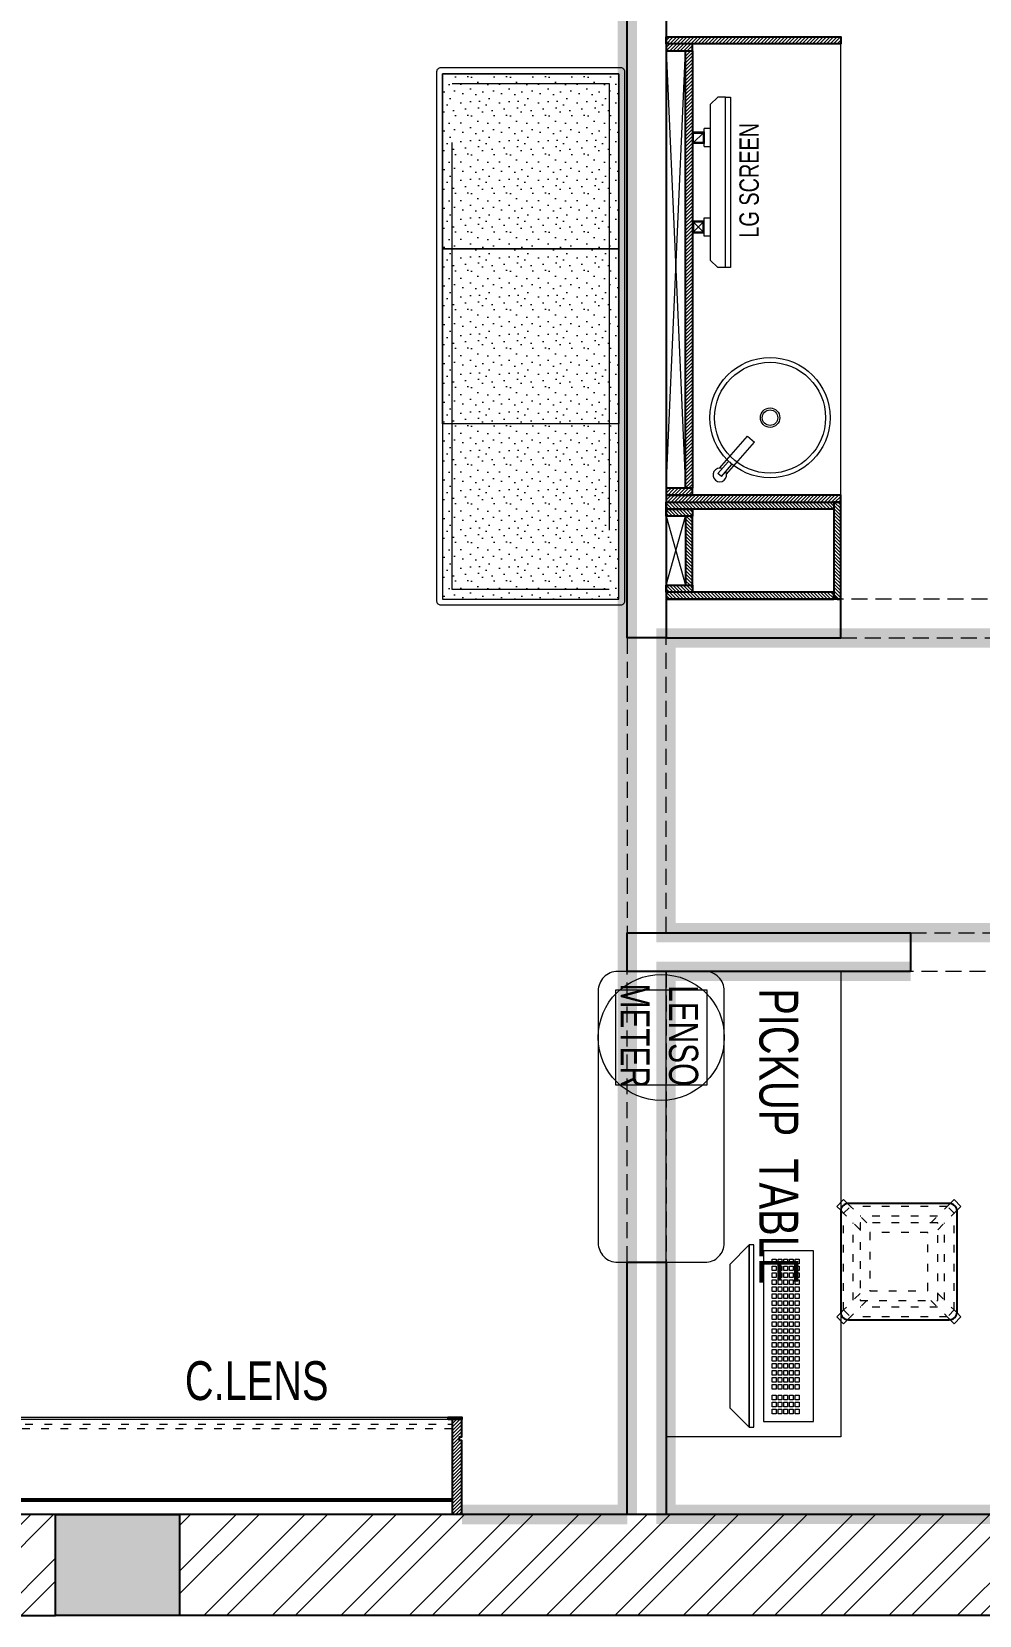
# Model space of a CAD drawing. Header units: feet. Extents: x 9930133 to 9947819, y -6283010 to -6274589.
# Drawn here: x 9939143 to 9941586, y -6283010 to -6278926 of the extents above; entities that cross this region are included whole.
import ezdxf

# ---------------------------------------------------------------- set-up
doc = ezdxf.new("R2010")
doc.units = ezdxf.units.FT
doc.header["$LTSCALE"] = 33
doc.header["$MEASUREMENT"] = 0
for name, pattern in [('a_p6_plan_L18$0$HIDDEN', [0.375, 0.25, -0.125]), ('ACAD_ISO03W100', [30, 12, -18]), ('HIDDEN2', [4.7625, 3.175, -1.5875])]:
    doc.linetypes.add(name, pattern=pattern)
doc.layers.add('A-WALL', color=1, linetype='Continuous')
doc.layers.add('column', color=10, linetype='Continuous')
for name, color, linetype, lineweight in [('A-WALL HATCH', 251, 'Continuous', 0), ('column hatch', 5, 'Continuous', 0), ('Floor-Unit', 1, 'Continuous', 13), ('LENS-CURTAIN', 5, 'a_p6_plan_L18$0$HIDDEN', 9), ('LENS-HATCH', 251, 'Continuous', 5), ('LENS-PARTITION', 21, 'Continuous', 25), ('LENS-TEXT', 31, 'Continuous', 5), ('LENS_DIMENSION', 193, 'Continuous', 0), ('LK-EQPMT', 3, 'Continuous', 18), ('LK-FF&E FLOOR', 1, 'Continuous', 9), ('LK-FF&E WALL', 1, 'Continuous', 9), ('LK-FLUTTED FINISH', 20, 'Continuous', 30), ('LK-IT', 3, 'Continuous', 18), ('LK-MIRROR', 133, 'Continuous', 13), ('LK-TILES FINISH', 251, 'Continuous', 5), ('LN-ELEVATION-1', 81, 'Continuous', 25), ('LN-ELEVATION-2', 103, 'Continuous', 20), ('LN-ELEVATION-3', 125, 'Continuous', 18), ('LN-ELEVATION-4', 145, 'Continuous', 13), ('LN-ELEVATION-5', 167, 'Continuous', 5), ('LN-HATCH', 251, 'Continuous', 0), ('PLANO-TXT', 252, 'Continuous', 5), ('TV', 92, 'Continuous', 18)]:
    doc.layers.add(name, color=color, linetype=linetype, lineweight=lineweight)
doc.styles.add('LK TXT', font='GILC____.TTF', dxfattribs={"height": 100})
doc.styles.get("Standard").update_dxf_attribs({"font": 'GILC____.TTF'})
pattern_1 = [(45, (35858.5, -100655.3575), (-4.4194174, 4.4194174), [])]

# ---------------------------------------------------------------- blocks, each defined once
blk = doc.blocks.new('A$C69cec98d')
at = {"layer": 'A-WALL HATCH'}
h = blk.add_hatch(dxfattribs=at)
h.set_pattern_fill('ANSI32', color=256, scale=333)
h.set_pattern_definition([(45, (-3585596.23, 5462549.3), (-88.2999593, 88.2999593), []), (45, (-3585537.36, 5462549.3), (-88.2999593, 88.2999593), [])])
h.paths.add_polyline_path([(-12075, 249.5), (-15070, 250), (-15070, 1150), (-16786, 1150), (-16786, 900), (-15320, 900), (-15320, 249.5), (-15166, 249.5), (-15166, -10), (-12075, -10)])
h.paths.add_polyline_path([(-8615, 249.5), (-11755, 249.5), (-11755, -10.5), (-8615, -10.5)])
h.paths.add_polyline_path([(-5170, 249.5), (-8295, 249.5), (-8295, -10), (-5170, -10)])
h.paths.add_polyline_path([(-1730, 250), (-4850, 250), (-4850, -10), (-1730, -10)])
h.paths.add_polyline_path([(-1410, 1600), (-1660, 1600), (-1660, 250), (-1410, 250)], flags=17)
h.paths.add_polyline_path([(-1410, 4110), (-1410, 2600), (0, 2600), (0, -10), (-1410, -10), (-1410, 250), (-150, 250), (-150, 2350), (-1660, 2350), (-1660, 4110)])
h.paths.add_polyline_path([(-1760, 7090), (-1410, 7090), (-1410, 4370), (-1660, 4370), (-1660, 6830), (-1760, 6830)])
h.paths.add_polyline_path([(-1660, 8150), (-1660, 8050), (-1760, 8050), (-1760, 7790), (-1410, 7790), (-1410, 8150)])
h.paths.add_polyline_path([(-4850, 8409.5), (-1730, 8409.5), (-1730, 8150), (-4850, 8150)])
h.paths.add_polyline_path([(-8295, 8409.5), (-5170, 8409.5), (-5170, 8149.5), (-8295, 8149.5)])
h.paths.add_polyline_path([(-11755, 8409.5), (-8615, 8409.5), (-8615, 8150), (-11755, 8150)])
h.paths.add_polyline_path([(-15166, 8409.5), (-12075, 8409.5), (-12075, 8149.5), (-15166, 8149.5)])
h.paths.add_polyline_path([(-16786, 8410), (-15486, 8410), (-15486, 8149.5), (-16786, 8149.5)])
at = {"layer": 'column hatch'}
h = blk.add_hatch(color=251, dxfattribs=at)
h.dxf.hatch_style = 1
h.paths.add_polyline_path([(-15486, 250), (-15166, 250), (-15166, -10), (-15486, -10)])
h.paths.add_polyline_path([(-12075, 250), (-11755, 250), (-11755, -10), (-12075, -10)])
h.paths.add_polyline_path([(-8615, 250), (-8295, 250), (-8295, -10), (-8615, -10)])
h.paths.add_polyline_path([(-5170, 250), (-4850, 250), (-4850, -10), (-5170, -10)])
h.paths.add_polyline_path([(-1730, 250), (-1410, 250), (-1410, -10), (-1730, -10)])
at = {"layer": 'A-WALL'}
for points in [[(-8615, 249.5), (-11755, 249.5), (-11755, -10.5), (-8615, -10.5)], [(-5170, 249.5), (-8295, 249.5), (-8295, -10), (-5170, -10)]]:
    blk.add_lwpolyline(points, close=True, dxfattribs=at)
at = {"layer": 'column'}
blk.add_lwpolyline([(-8615, 249.5), (-8295, 249.5), (-8295, -10.5), (-8615, -10.5)], close=True, dxfattribs=at)
blk = doc.blocks.new('CLENS 1200')
at = {"layer": 'LN-HATCH', "ltscale": 0.5}
h = blk.add_hatch(dxfattribs=at)
h.set_pattern_fill('ANSI31', color=256, scale=2)
h.set_pattern_definition([(45, (4092853.4493, 1690921.992), (-4.4901280605, 4.4901280605), [])])
h.paths.add_polyline_path([(0, 250), (0, 60), (6, 60), (6, 50), (0, 50), (0, 6), (25, 6), (25, 250)])
h.paths.add_polyline_path([(1175, 210), (25, 210), (25, 216), (1175, 216)])
h.paths.add_polyline_path([(35, 6), (35, 0), (0, 0), (0, 6)])
h.paths.add_polyline_path([(1200, 250), (1200, 60), (1194, 60), (1194, 50), (1200, 50), (1200, 6), (1175, 6), (1175, 250)])
h.paths.add_polyline_path([(1165, 6), (1165, 0), (1200, 0), (1200, 6)])
at = {"layer": 'LN-ELEVATION-1', "ltscale": 0.5}
for points in [[(0, 250), (0, 60), (6, 60), (6, 50), (0, 50), (0, 6), (25, 6), (25, 250)], [(1200, 250), (1200, 60), (1194, 60), (1194, 50), (1200, 50), (1200, 6), (1175, 6), (1175, 250)], [(1175, 210), (25, 210), (25, 216), (1175, 216)], [(35, 6), (35, 0), (0, 0), (0, 6)], [(1165, 6), (1165, 0), (1200, 0), (1200, 6)]]:
    blk.add_lwpolyline(points, close=True, dxfattribs=at)
at = {"layer": 'LN-ELEVATION-3', "ltscale": 0.5}
for p, q in [((25, 250), (1175, 250)), ((35, 6), (1165, 6)), ((1165, 0), (35, 0))]:
    blk.add_line(p, q, dxfattribs=at)
at = {"layer": 'LN-ELEVATION-4', "linetype": 'ACAD_ISO03W100', "ltscale": 0.05}
blk.add_lwpolyline([(25, 30), (1175, 30), (1175, 18), (25, 18)], close=True, dxfattribs=at)
blk = doc.blocks.new('3 seater Bench 1385')
at = {"layer": 'LENS-HATCH', "lineweight": 0}
h = blk.add_hatch(dxfattribs=at)
h.set_pattern_fill('STIP1', color=177, scale=100, angle=270, pattern_type=2)
h.set_pattern_definition([(270, (6617025.25, -170439.11), (100, -2e-13), [0, -100]), (270, (6617009.25, -170451.11), (100, -2e-13), [0, -100]), (270, (6616985.25, -170446.11), (100, -2e-13), [0, -100]), (270, (6616962.25, -170481.11), (100, -2e-13), [0, -100]), (270, (6616998.25, -170478.11), (100, -2e-13), [0, -100]), (270, (6617022.25, -170505.11), (100, -2e-13), [0, -100]), (270, (6617029.25, -170470.11), (100, -2e-13), [0, -100]), (270, (6616988.25, -170512.11), (100, -2e-13), [0, -100]), (270, (6616956.25, -170507.11), (100, -2e-13), [0, -100]), (270, (6616941.25, -170433.11), (100, -2e-13), [0, -100]), (270, (6616961.25, -170451.11), (100, -2e-13), [0, -100]), (270, (6616942.25, -170465.11), (100, -2e-13), [0, -100]), (270, (6617006.25, -170526.11), (100, -2e-13), [0, -100]), (270, (6616981.25, -170494.11), (100, -2e-13), [0, -100]), (270, (6617014.25, -170486.11), (100, -2e-13), [0, -100]), (270, (6617005.25, -170503.11), (100, -2e-13), [0, -100]), (270, (6616978.25, -170467.11), (100, -2e-13), [0, -100]), (270, (6617032.25, -170495.11), (100, -2e-13), [0, -100]), (270, (6616973.25, -170526.11), (100, -2e-13), [0, -100]), (270, (6616943.25, -170523.11), (100, -2e-13), [0, -100])])
h.paths.add_polyline_path([(677.5, 227.5), (225.8, 227.5), (225.8, -227.5), (677.5, -227.5)])
h.paths.add_polyline_path([(-225.8, 227.5), (225.8, 227.5), (225.8, -227.5), (-225.8, -227.5)])
h.paths.add_polyline_path([(-677.5, 227.5), (-225.8, 227.5), (-225.8, -227.5), (-677.5, -227.5)])
at = {"layer": 'LN-ELEVATION-2', "ltscale": 0.5}
for points in [[(-677.5, 227.5), (-225.8, 227.5), (-225.8, -227.5), (-677.5, -227.5)], [(-225.8, 227.5), (225.8, 227.5), (225.8, -227.5), (-225.8, -227.5)], [(677.5, 227.5), (225.8, 227.5), (225.8, -227.5), (677.5, -227.5)]]:
    blk.add_lwpolyline(points, close=True, dxfattribs=at)
at = {"layer": 'LN-ELEVATION-5', "ltscale": 0.5}
blk.add_lwpolyline([(682.5, 242.5), (-682.5, 242.5, 0.414214), (-692.5, 232.5), (-692.5, -232.5, 0.414214), (-682.5, -242.5), (682.5, -242.5, 0.414214), (692.5, -232.5), (692.5, 232.5, 0.414214)], format="xyb", close=True, dxfattribs=at)
blk.add_lwpolyline([(677.5, 227.5), (-677.5, 227.5), (-677.5, -227.5), (677.5, -227.5)], close=True, dxfattribs=at)
at = {"layer": 'LN-ELEVATION-5', "linetype": 'HIDDEN2', "ltscale": 11}
blk.add_lwpolyline([(-652.5, 202.5), (652.5, 202.5), (652.5, -202.5), (-652.5, -202.5)], close=True, dxfattribs=at)
blk = doc.blocks.new('CLENS 600 TYPE 6')
at = {"layer": 'LN-ELEVATION-1', "ltscale": 0.5}
blk.add_lwpolyline([(130, -225), (-130, -225, -0.414214), (-150, -205), (-150, 55, -0.414214), (-130, 75), (130, 75, -0.414214), (150, 55), (150, -205, -0.414214)], format="xyb", close=True, dxfattribs=at)
at = {"layer": 'LN-ELEVATION-3', "linetype": 'ACAD_ISO03W100', "ltscale": 0.05}
for p, q in [((-100, 7.3), (-142.4, 49.7)), ((-142.4, -199.7), (-142.4, 49.7)), ((-82.3, 25), (-124.7, 67.4)), ((124.7, 67.4), (-124.7, 67.4)), ((99.7, 42.4), (-99.7, 42.4)), ((82.3, 25), (124.7, 67.4)), ((100, 7.3), (142.4, 49.7)), ((142.4, -199.7), (142.4, 49.7)), ((-117.4, -174.7), (-117.4, 24.7)), ((117.4, -174.7), (117.4, 24.7)), ((-100, -157.3), (-142.4, -199.7)), ((100, -157.3), (142.4, -199.7)), ((-82.3, -175), (-124.7, -217.4)), ((99.7, -192.4), (-99.7, -192.4)), ((82.3, -175), (124.7, -217.4)), ((124.7, -217.4), (-124.7, -217.4))]:
    blk.add_line(p, q, dxfattribs=at)
for points in [[(-132.2, 74.9), (-124.7, 67.4), (-142.4, 49.7), (-149.9, 57.2)], [(132.2, 74.9), (124.7, 67.4), (142.4, 49.7), (149.9, 57.2)], [(-132.2, -224.9), (-124.7, -217.4), (-142.4, -199.7), (-149.9, -207.2)], [(132.2, -224.9), (124.7, -217.4), (142.4, -199.7), (149.9, -207.2)]]:
    blk.add_lwpolyline(points, dxfattribs=at)
for points in [[(100, -175), (-100, -175), (-100, 25), (100, 25)], [(75, -150), (-75, -150), (-75, 0), (75, 0)]]:
    blk.add_lwpolyline(points, close=True, dxfattribs=at)
at = {"layer": 'LN-ELEVATION-5', "ltscale": 0.5}
for points in [[(-149.9, 57.2), (-160.1, 67.4), (-142.4, 85.1), (-132.2, 74.9)], [(149.9, 57.2), (160.1, 67.4), (142.4, 85.1), (132.2, 74.9)], [(-149.9, -207.2), (-160.1, -217.4), (-142.4, -235.1), (-132.2, -224.9)], [(149.9, -207.2), (160.1, -217.4), (142.4, -235.1), (132.2, -224.9)]]:
    blk.add_lwpolyline(points, dxfattribs=at)
blk = doc.blocks.new('*U23')
at = {"layer": 'LK-EQPMT', "ltscale": 12}
blk.add_lwpolyline([(6, 4.9), (-6, 4.9), (-6, -4.9), (6, -4.9)], close=True, dxfattribs=at)
blk = doc.blocks.new('*U24')
at = {"color": 0, "linetype": 'ByBlock', "lineweight": -2}
for p in [(0, 0), (18, 0), (35.9, 0), (53.9, 0), (71.8, 0), (89.8, 0), (107.8, 0), (125.7, 0), (143.7, 0), (161.6, 0), (179.6, 0), (197.6, 0), (215.5, 0), (233.5, 0), (251.4, 0), (269.4, 0), (287.4, 0), (305.3, 0), (323.3, 0), (0, -14.7), (0, -29.5), (0, -44.2), (18, -14.7), (18, -29.5), (18, -44.2), (35.9, -14.7), (35.9, -29.5), (35.9, -44.2), (53.9, -14.7), (53.9, -29.5), (53.9, -44.2), (71.8, -14.7), (71.8, -29.5), (71.8, -44.2), (89.8, -14.7), (89.8, -29.5), (89.8, -44.2), (107.8, -14.7), (107.8, -29.5), (107.8, -44.2), (125.7, -14.7), (125.7, -29.5), (125.7, -44.2), (143.7, -14.7), (143.7, -29.5), (143.7, -44.2), (161.6, -14.7), (161.6, -29.5), (161.6, -44.2), (179.6, -14.7), (179.6, -29.5), (179.6, -44.2), (197.6, -14.7), (197.6, -29.5), (197.6, -44.2), (215.5, -14.7), (215.5, -29.5), (215.5, -44.2), (233.5, -14.7), (233.5, -29.5), (233.5, -44.2), (251.4, -14.7), (251.4, -29.5), (251.4, -44.2), (269.4, -14.7), (269.4, -29.5), (269.4, -44.2), (287.4, -14.7), (287.4, -29.5), (287.4, -44.2), (305.3, -14.7), (305.3, -29.5), (305.3, -44.2), (323.3, -14.7), (323.3, -29.5), (323.3, -44.2), (0, -59), (18, -59), (35.9, -59), (53.9, -59), (71.8, -59), (89.8, -59), (107.8, -59), (125.7, -59), (143.7, -59), (161.6, -59), (179.6, -59), (197.6, -59), (215.5, -59), (233.5, -59), (251.4, -59), (269.4, -59), (287.4, -59), (305.3, -59), (323.3, -59)]:
    blk.add_blockref('*U23', p, dxfattribs=at)
blk = doc.blocks.new('*U21')
at = {"layer": 'LK-EQPMT', "ltscale": 12}
blk.add_lwpolyline([(6, 4.9), (-6, 4.9), (-6, -4.9), (6, -4.9)], close=True, dxfattribs=at)
blk = doc.blocks.new('*U22')
at = {"color": 0, "linetype": 'ByBlock', "lineweight": -2}
for p in [(0, 0), (18, 0), (35.9, 0), (0, -14.7), (0, -29.5), (0, -44.2), (18, -14.7), (18, -29.5), (18, -44.2), (35.9, -14.7), (35.9, -29.5), (35.9, -44.2), (0, -59), (18, -59), (35.9, -59)]:
    blk.add_blockref('*U21', p, dxfattribs=at)
blk = doc.blocks.new('*U17')
at = {"ltscale": 12}
blk.add_lwpolyline([(8, 0), (8, 129.1), (448, 129.1), (448, 0)], close=True, dxfattribs=at)
for name, p in [('*U24', (35.2, 101.6)), ('*U22', (386.6, 101.6))]:
    blk.add_blockref(name, p)
blk = doc.blocks.new('Pickup table PC')
at = {"layer": 'LN-ELEVATION-2', "ltscale": 0.5}
for points in [[(470, 50), (0, 50), (0, 62), (470, 62)], [(420, 0), (50, 0), (0, 50), (470, 50)]]:
    blk.add_lwpolyline(points, close=True, dxfattribs=at)
blk = doc.blocks.new('rtf')
at = {"color": 0, "linetype": 'ByBlock', "lineweight": -2}
for p, q in [((16412.5, -172798.8), (16452.4, -172798.8)), ((16412.5, -172810.8), (16412.5, -172798.8)), ((16412.5, -172810.8), (16452.4, -172810.8)), ((16425.3, -172793.1), (16535.3, -172793.1)), ((16425.3, -172817.1), (16535.3, -172817.1)), ((16535.3, -172793.1), (16535.3, -172817.1))]:
    blk.add_line(p, q, dxfattribs=at)
for centre, radius, start, end in [((16412.5, -172805.1), 17.5, 21.0506, 340.9422), ((16444.5, -172804.8), 9.89, 322.6562, 37.3438)]:
    blk.add_arc(centre, radius, start, end, dxfattribs=at)
blk = doc.blocks.new('dsg')
at = {"color": 0, "linetype": 'ByBlock', "lineweight": -2}
for radius in [155, 143, 25, 20]:
    blk.add_circle((11491.5, -171102.6), radius, dxfattribs=at)
blk.add_blockref('rtf', (-5117.5, 1702.9), dxfattribs=at)
blk = doc.blocks.new('CLINIC - CABINET SINK')
at = {"layer": 'LN-HATCH', "ltscale": 0.5}
h = blk.add_hatch(dxfattribs=at)
h.set_pattern_fill('ANSI31', color=256, scale=2)
h.set_pattern_definition([(45, (4052861.5004, 1708016.356), (-4.4901280605, 4.4901280605), [])])
h.paths.add_polyline_path([(-563.4, 157), (564.6, 157), (564.6, 175), (-563.4, 175)])
h.paths.add_polyline_path([(582.6, 225), (600.6, 225), (600.6, -225), (582.6, -225)])
h.paths.add_polyline_path([(564.6, 225), (582.6, 225), (582.6, 157), (564.6, 157)])
h.paths.add_polyline_path([(-581.4, 225), (-599.4, 225), (-599.4, -225), (-581.4, -225)])
h.paths.add_polyline_path([(-581.4, 225), (-563.4, 225), (-563.4, 157), (-581.4, 157)])
at = {"layer": 'LN-ELEVATION-1', "ltscale": 0.5}
for points in [[(-581.4, 225), (-599.4, 225), (-599.4, -225), (-581.4, -225)], [(-581.4, 225), (-563.4, 225), (-563.4, 157), (-581.4, 157)], [(564.6, 225), (582.6, 225), (582.6, 157), (564.6, 157)], [(582.6, 225), (600.6, 225), (600.6, -225), (582.6, -225)], [(-563.4, 157), (564.6, 157), (564.6, 175), (-563.4, 175)]]:
    blk.add_lwpolyline(points, close=True, dxfattribs=at)
at = {"layer": 'LN-ELEVATION-2', "ltscale": 0.5}
blk.add_line((582.6, -225), (-581.4, -225), dxfattribs=at)
at = {"layer": 'LN-HATCH', "ltscale": 0.5}
for p, q in [((564.6, 225), (-563.4, 175)), ((-563.4, 225), (564.6, 175))]:
    blk.add_line(p, q, dxfattribs=at)
at = {"layer": 'LN-ELEVATION-3', "xscale": -1, "rotation": 41.1558274151866}
blk.add_blockref('dsg', (-103569.3, 136346.7), dxfattribs=at)
blk = doc.blocks.new('CLINIC SCREEN')
at = {"layer": 'TV'}
for p, q in [((-103.1, 42.9), (-127.4, 18.6)), ((-127.4, 42.9), (-103.1, 18.6)), ((102.7, 42.9), (127, 18.6))]:
    blk.add_line(p, q, dxfattribs=at)
at = {"layer": 'TV', "ltscale": 12}
for p, q in [((-220, -19.4), (-200.6, 0)), ((200.6, 0), (-200.6, 0)), ((-138.5, 0), (-138.5, 15.5)), ((-138.5, 15.5), (-92, 15.5)), ((-92, 15.5), (-92, 0)), ((92, 15.5), (92, 0)), ((92, 15.5), (138.5, 15.5)), ((138.5, 0), (138.5, 15.5)), ((220, -19.4), (200.6, 0)), ((-220, -38.8), (-220, -19.4)), ((220, -38.8), (220, -19.4))]:
    blk.add_line(p, q, dxfattribs=at)
at = {"layer": 'TV'}
for points in [[(-130.4, 15.5), (-100.1, 15.5), (-100.1, 45.9), (-130.4, 45.9)], [(-127.4, 18.6), (-103.1, 18.6), (-103.1, 42.9), (-127.4, 42.9)], [(130, 15.5), (99.7, 15.5), (99.7, 45.9), (130, 45.9)], [(127, 18.6), (102.7, 18.6), (102.7, 42.9), (127, 42.9)]]:
    blk.add_lwpolyline(points, close=True, dxfattribs=at)
at = {"layer": 'TV', "ltscale": 12}
blk.add_lwpolyline([(-220, -51.7), (-220, -38.8), (220, -38.8), (220, -51.7)], close=True, dxfattribs=at)
at = {"layer": 'Floor-Unit', "color": 0, "ltscale": 2, "insert": (5.2, -100.4), "char_height": 50, "attachment_point": 5}
blk.add_mtext_dynamic_manual_height_columns('LG SCREEN', width=466.48, gutter_width=12.5, heights=[0], dxfattribs=at)
blk = doc.blocks.new('CLINIC - MOP CLOSET')
at = {"layer": 'LN-HATCH', "ltscale": 0.5}
h = blk.add_hatch(dxfattribs=at)
h.set_pattern_fill('ANSI31', color=256, scale=50, angle=360)
h.set_pattern_definition(pattern_1)
h.paths.add_polyline_path([(-106.4, 216), (-124.4, 216), (-124.4, -216), (-106.4, -216)])
h = blk.add_hatch(dxfattribs=at)
h.set_pattern_fill('ANSI31', color=256, scale=50, angle=360)
h.set_pattern_definition(pattern_1)
h.paths.add_polyline_path([(-106.4, 216), (-88.4, 216), (-88.4, 148), (-106.4, 148)])
h = blk.add_hatch(dxfattribs=at)
h.set_pattern_fill('ANSI31', color=256, scale=50, angle=360)
h.set_pattern_definition(pattern_1)
h.paths.add_polyline_path([(89.6, 216), (107.6, 216), (107.6, 148), (89.6, 148)])
h = blk.add_hatch(dxfattribs=at)
h.set_pattern_fill('ANSI31', color=256, scale=50, angle=360)
h.set_pattern_definition(pattern_1)
h.paths.add_polyline_path([(107.6, 216), (125.6, 216), (125.6, -216), (107.6, -216)])
h = blk.add_hatch(dxfattribs=at)
h.set_pattern_fill('ANSI31', color=256, scale=50, angle=360)
h.set_pattern_definition(pattern_1)
h.paths.add_polyline_path([(-88.4, 148), (89.6, 148), (89.6, 166), (-88.4, 166)])
h = blk.add_hatch(dxfattribs=at)
h.set_pattern_fill('ANSI31', color=256, scale=50, angle=360)
h.set_pattern_definition([(45, (35894.5, -101037.3575), (-4.4194174, 4.4194174), [])])
h.paths.add_polyline_path([(-115.4, -216), (-124.4, -225), (-124.4, -234), (125.6, -234), (125.6, -216)])
at = {"layer": 'LN-ELEVATION-1', "ltscale": 0.5}
for points in [[(-106.4, 216), (-124.4, 216), (-124.4, -216), (-106.4, -216)], [(-106.4, 216), (-88.4, 216), (-88.4, 148), (-106.4, 148)], [(89.6, 216), (107.6, 216), (107.6, 148), (89.6, 148)], [(107.6, 216), (125.6, 216), (125.6, -216), (107.6, -216)], [(-88.4, 148), (89.6, 148), (89.6, 166), (-88.4, 166)], [(-124.4, -225), (-124.4, -234), (125.6, -234), (125.6, -216), (-115.4, -216)]]:
    blk.add_lwpolyline(points, close=True, dxfattribs=at)
at = {"layer": 'LN-HATCH', "ltscale": 0.5}
for p, q in [((89.6, 216), (-88.4, 166)), ((-88.4, 216), (89.6, 166))]:
    blk.add_line(p, q, dxfattribs=at)

msp = doc.modelspace()

# ---------------------------------------------------------------- linework, layer by layer
at = {"layer": 'LENS-CURTAIN', "ltscale": 5}
for points in [[(9941978.2, -6280389.3), (9941228.2, -6280389.3), (9941228.2, -6280489.3), (9941978.2, -6280489.3)], [(9940678.2, -6281249.3), (9940778.2, -6281249.3), (9940778.2, -6280489.3), (9940678.2, -6280489.3)], [(9941408.2, -6281249.3), (9942158.2, -6281249.3), (9942158.2, -6281349.3), (9941408.2, -6281349.3)], [(9940778.2, -6281349.3), (9940778.2, -6282099.3), (9940678.2, -6282099.3), (9940678.2, -6281349.3)]]:
    msp.add_lwpolyline(points, close=True, dxfattribs=at)
at = {"layer": 'LENS-PARTITION'}
for points in [[(9940778.2, -6280489.3), (9940678.2, -6280489.3), (9940678.2, -6277249.3), (9940778.2, -6277249.3)], [(9941228.2, -6280389.3), (9940778.2, -6280389.3), (9940778.2, -6280489.3), (9941228.2, -6280489.3)], [(9941408.2, -6281349.3), (9940678.2, -6281349.3), (9940678.2, -6281249.3), (9941408.2, -6281249.3)], [(9940778.2, -6282749.7), (9940678.2, -6282749.7), (9940678.2, -6282099.3), (9940778.2, -6282099.3)]]:
    msp.add_lwpolyline(points, close=True, dxfattribs=at)
at = {"layer": 'LK-EQPMT'}
msp.add_lwpolyline([(9940648.2, -6281396.4), (9940883.2, -6281396.4), (9940883.2, -6281642.4), (9940648.2, -6281642.4)], close=True, dxfattribs=at)
at = {"layer": 'LK-FF&E WALL'}
msp.add_lwpolyline([(9940653.2, -6282099.3), (9940878.2, -6282099.3, 0.414214), (9940928.2, -6282049.3), (9940928.2, -6281399.3, 0.414214), (9940878.2, -6281349.3), (9940653.2, -6281349.3, 0.414214), (9940603.2, -6281399.3), (9940603.2, -6282049.3, 0.414214)], format="xyb", close=True, dxfattribs=at)
msp.add_lwpolyline([(9940778.2, -6282549.3), (9940778.2, -6281349.3), (9941228.2, -6281349.3), (9941228.2, -6282549.3)], close=True, dxfattribs=at)
msp.add_circle((9940765.7, -6281519.4), 162.5, dxfattribs=at)
at = {"layer": 'LK-FLUTTED FINISH', "linetype": 'ACAD_ISO03W100', "ltscale": 0.05, "const_width": 50}
msp.add_lwpolyline([(9940678.2, -6276489.3), (9940678.2, -6282749.7)], dxfattribs=at)
at = {"layer": 'LK-MIRROR', "linetype": 'ACAD_ISO03W100', "ltscale": 0.05, "const_width": 50}
msp.add_lwpolyline([(9940678.2, -6282749.7), (9940251.7, -6282749.7)], dxfattribs=at)
at = {"layer": 'LK-TILES FINISH', "color": 212, "linetype": 'ACAD_ISO03W100', "ltscale": 0.05, "const_width": 50}
for points in [[(9942165.9, -6281249.3), (9940778.2, -6281249.3), (9940778.2, -6280489.3), (9942158.2, -6280489.3)], [(9942688.2, -6282549.3), (9942688.2, -6282749.3), (9940778.2, -6282749.3), (9940778.2, -6281349.3), (9941408.2, -6281349.3)]]:
    msp.add_lwpolyline(points, dxfattribs=at)

# ---------------------------------------------------------------- block references
at = {"layer": 'LENS_DIMENSION'}
msp.add_blockref('A$C69cec98d', (9947819.2, -6282999.3), dxfattribs=at)
at = {"layer": 'LK-FF&E FLOOR', "rotation": 270}
msp.add_blockref('3 seater Bench 1385', (9940429.2, -6279711.7), dxfattribs=at)
at = {"layer": 'LK-FF&E WALL', "xscale": -1}
for name, p, rotation in [('CLINIC - CABINET SINK', (9941003.2, -6279538.6), 90), ('CLENS 600 TYPE 6', (9941303.2, -6282097.5), 90.00000000000007)]:
    msp.add_blockref(name, p, dxfattribs=dict(at, rotation=rotation))
at = {"layer": 'LK-FF&E WALL'}
for name, p, rotation in [('CLINIC - MOP CLOSET', (9940994.2, -6280264.9), 90.00000000000003), ('CLENS 1200', (9940251.7, -6282499), 180)]:
    msp.add_blockref(name, p, dxfattribs=dict(at, rotation=rotation))
at = {"layer": 'LK-IT', "rotation": 90.00000000000003}
msp.add_blockref('CLINIC SCREEN', (9940892.1, -6279314.3), dxfattribs=at)
at = {"layer": 'LK-IT', "xscale": -1, "rotation": 270}
msp.add_blockref('Pickup table PC', (9940942.3, -6282524.7), dxfattribs=at)
at = {"layer": 'LK-IT', "ltscale": 0.5, "xscale": -1, "rotation": 90.00000000000007}
msp.add_blockref('*U17', (9941158.5, -6282061.7), dxfattribs=at)

# ---------------------------------------------------------------- texts
at = {"layer": 'LENS-TEXT', "color": 0, "linetype": 'Continuous', "ltscale": 3, "attachment_point": 5, "rotation": 270, "style": 'LK TXT'}
for s, width, gutter_width, insert, char_height in [('LENSO\\PMETER', 353.056, 0.5, (9940760.8, -6281515.1), 75), ('PICKUP  TABLE  ', 783.964, 1, (9941068, -6281774.3), 100)]:
    msp.add_mtext_dynamic_manual_height_columns(s, width=width, gutter_width=gutter_width, heights=[0], dxfattribs=dict(at, insert=insert, char_height=char_height))
at = {"layer": 'PLANO-TXT', "linetype": 'Continuous', "ltscale": 3, "insert": (9939722.8, -6282405.2, -23744), "char_height": 100, "width": 149.547, "attachment_point": 5, "style": 'LK TXT'}
msp.add_mtext('C.LENS', dxfattribs=at)

doc.saveas('drawing.dxf')
